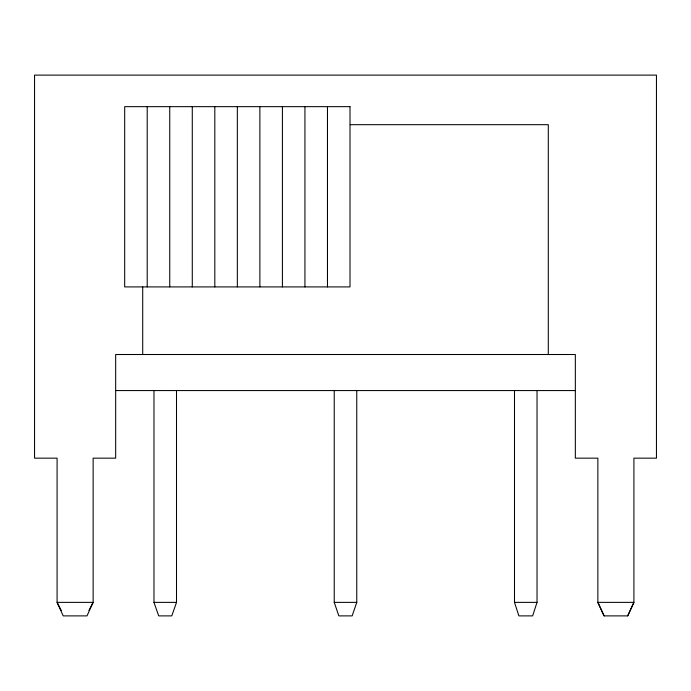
<?xml version="1.0" encoding="UTF-8"?>
<svg xmlns="http://www.w3.org/2000/svg" width="691" height="691" viewBox="0 0 691 691"><rect width="100%" height="100%" fill="white"/><g stroke="black" fill="none" stroke-linecap="round" stroke-linejoin="round"><path stroke-width="1.04" d="M537.028 390.562L537.028 602.371L532.631 615.888L518.889 615.888L514.493 602.371L514.493 390.562M356.763 390.562L356.763 602.371L352.151 615.888L338.849 615.888L334.237 602.371L334.237 390.562M176.507 390.562L176.507 602.371L171.774 615.888L158.705 615.888L153.972 602.371L153.972 390.562M627.609 615.888L633.915 602.371L633.915 458.159L656.45 458.159L656.45 75.112L34.55 75.112L34.55 458.159L57.085 458.159L57.085 602.371L63.209 615.888L87.006 615.888L93.138 602.371L93.138 458.159L115.665 458.159L115.665 354.509L575.335 354.509L575.335 458.159L597.862 458.159L597.862 602.371L603.994 615.888L627.791 615.888L633.915 602.371L597.862 602.371L604.176 615.888M88.914 610.481L93.138 602.371L57.085 602.371L61.3 610.481M350.277 124.682L548.291 124.682L548.291 354.509M115.665 390.562L575.335 390.562M153.972 602.371L176.507 602.371M334.237 602.371L356.763 602.371M514.493 602.371L537.028 602.371M327.474 106.656L327.474 286.912M304.938 106.656L304.938 286.912M282.412 106.656L282.412 286.912M259.876 106.656L259.876 286.912M237.341 106.656L237.341 286.912M214.815 106.656L214.815 286.912M192.279 106.656L192.279 286.912M169.744 106.656L169.744 286.912M147.209 106.656L147.209 286.912M142.709 286.912L142.709 354.509M350.009 106.656L124.682 106.656L124.682 286.912L350.009 286.912L350.009 106.656"/></g></svg>
